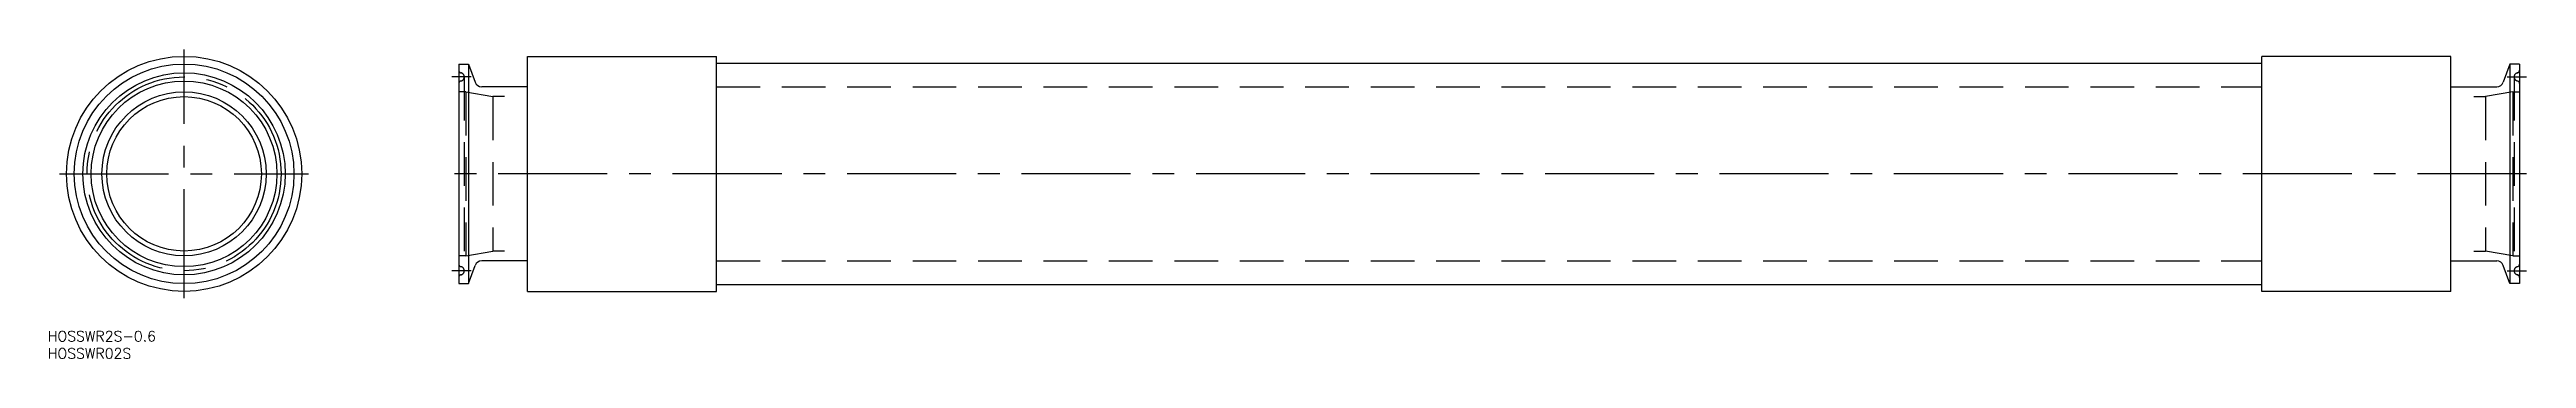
# Model space of a CAD drawing. Extents: x -39 to 682, y -54 to 36.
import ezdxf

# ---------------------------------------------------------------- set-up
doc = ezdxf.new("R2010")
doc.units = 0
doc.linetypes.add('CENTER', pattern=[50.8, 31.75, -6.35, 6.35, -6.35])
doc.linetypes.add('DASHED', pattern=[19.05, 12.7, -6.35])
doc.layers.get('0').update_dxf_attribs({"linetype": 'CONTINUOUS'})
doc.layers.add('CENTER', color=1, linetype='CONTINUOUS')
doc.styles.get("Standard").update_dxf_attribs({"font": 'txt.shx', "height": 3, "bigfont": 'bigfont.shx'})

msp = doc.modelspace()

# ---------------------------------------------------------------- linework, layer by layer
at = {"color": 7, "linetype": 'CONTINUOUS'}
for p, q in [((80, 32), (80, -32)), ((80, 32), (82.85, 32)), ((82.85, 32), (82.85, -32)), ((82.85, 32), (84.77, 26.72)), ((100, 34.25), (155, 34.25)), ((100, -34.25), (100, 34.25)), ((155, -34.25), (155, 34.25)), ((155, 32.25), (605, 32.25)), ((660, 34.25), (605, 34.25)), ((605, -34.25), (605, 34.25)), ((660, -34.25), (660, 34.25)), ((677.15, 32), (675.23, 26.72)), ((677.15, 32), (677.15, -32)), ((680, 32), (677.15, 32)), ((680, 32), (680, -32)), ((100, 25.4), (86.65, 25.4)), ((660, 25.4), (673.35, 25.4)), ((82.85, -32), (84.77, -26.72)), ((100, -25.4), (86.65, -25.4)), ((660, -25.4), (673.35, -25.4)), ((677.15, -32), (675.23, -26.72)), ((80, -32), (82.85, -32)), ((100, -34.25), (155, -34.25)), ((155, -32.25), (605, -32.25)), ((660, -34.25), (605, -34.25)), ((680, -32), (677.15, -32))]:
    msp.add_line(p, q, dxfattribs=at)
at = {"color": 3, "linetype": 'DASHED'}
for p, q in [((82, 23.9), (80, 23.9)), ((81.6, 28.25), (81.6, -28.25)), ((82, 23.9), (82, -23.9)), ((82, 23.9), (89.94, 22.5)), ((93.33, 22.5), (89.94, 22.5)), ((89.94, 22.5), (89.94, -22.5)), ((155, 25.4), (605, 25.4)), ((666.67, 22.5), (670.06, 22.5)), ((678, 23.9), (670.06, 22.5)), ((670.06, 22.5), (670.06, -22.5)), ((678, 23.9), (680, 23.9)), ((678, 23.9), (678, -23.9)), ((678.4, 28.25), (678.4, -28.25)), ((82, -23.9), (80, -23.9)), ((82, -23.9), (89.94, -22.5)), ((93.33, -22.5), (89.94, -22.5)), ((155, -25.4), (605, -25.4)), ((666.67, -22.5), (670.06, -22.5)), ((678, -23.9), (670.06, -22.5)), ((678, -23.9), (680, -23.9))]:
    msp.add_line(p, q, dxfattribs=at)
at = {"color": 7, "linetype": 'CONTINUOUS'}
for radius in [34.25, 32, 29.45, 27.05, 23.9, 22.5]:
    msp.add_circle((0, 0), radius, dxfattribs=at)
at = {"color": 3, "linetype": 'DASHED'}
for centre, radius, start, end in [((80.8, 30.21), 0.8, 180, 258.46304), ((80.4, 28.25), 1.2, 281.53696, 78.46304), ((679.6, 28.25), 1.2, 101.53696, 258.46304), ((679.2, 30.21), 0.8, 281.53696, 360), ((80.8, 26.29), 0.8, 101.53696, 180), ((679.2, 26.29), 0.8, 0, 78.46304), ((80.8, -26.29), 0.8, 180, 258.46304), ((80.4, -28.25), 1.2, 281.53696, 78.46304), ((679.6, -28.25), 1.2, 101.53696, 258.46304), ((679.2, -26.29), 0.8, 281.53696, 0), ((80.8, -30.21), 0.8, 101.53696, 180), ((679.2, -30.21), 0.8, 0, 78.46304)]:
    msp.add_arc(centre, radius, start, end, dxfattribs=at)
at = {"color": 7, "linetype": 'CONTINUOUS'}
for centre, start, end in [((86.65, 27.4), 200, 270), ((673.35, 27.4), 270, 340), ((86.65, -27.4), 90, 160), ((673.35, -27.4), 20, 90)]:
    msp.add_arc(centre, 2, start, end, dxfattribs=at)
at = {"layer": 'CENTER', "color": 1, "linetype": 'CENTER'}
for p, q in [((0, -36.25), (0, 36.25)), ((83.6, 28.25), (78, 28.25)), ((676.4, 28.25), (682, 28.25)), ((-36.25, 0), (36.25, 0)), ((682, 0), (78, 0)), ((83.6, -28.25), (78, -28.25)), ((676.4, -28.25), (682, -28.25))]:
    msp.add_line(p, q, dxfattribs=at)
msp.add_circle((0, 0), 28.25, dxfattribs=at)

# ---------------------------------------------------------------- texts
at = {"color": 7, "linetype": 'CONTINUOUS'}
for s, p in [('HOSSWR2S-0.6', (-39.68, -48.83)), ('HOSSWR02S', (-39.68, -53.83))]:
    msp.add_text(s, height=3, dxfattribs=at).set_placement(p)

doc.saveas('drawing.dxf')
